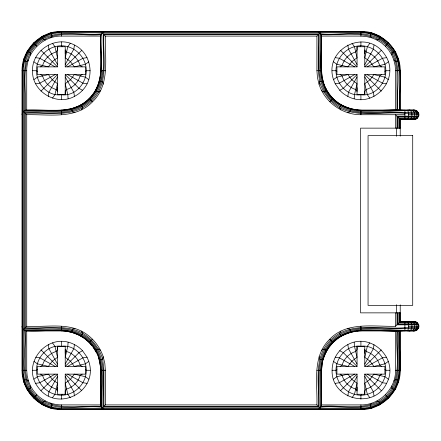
<?xml version="1.0" encoding="UTF-8"?>
<svg xmlns="http://www.w3.org/2000/svg" width="441" height="441" viewBox="0 0 441 441"><rect width="100%" height="100%" fill="white"/><g stroke="black" fill="none" stroke-linecap="round" stroke-linejoin="round"><path stroke-width="0.66" d="M57.506 387.259L57.506 391.079L56.321 389.111C49.717 387.22 44.42 381.923 42.529 375.319L40.561 374.133M57.506 346.29L57.506 366.41L37.38 366.41L37.38 374.133L57.506 374.133L57.506 394.26L65.224 394.26L65.224 374.133L85.35 374.133L85.35 366.41L65.224 366.41L65.224 346.29L57.506 346.29L57.506 349.465L56.321 351.438C49.717 353.329 44.42 358.627 42.529 365.225L40.561 366.41M57.506 87.715L57.506 91.535L56.321 89.562C49.717 87.671 44.42 82.373 42.529 75.775L40.561 74.59M57.506 46.74L57.506 66.867L37.38 66.867L37.38 74.59L57.506 74.59L57.506 94.71L65.224 94.71L65.224 74.59L85.35 74.59L85.35 66.867L65.224 66.867L65.224 46.74L57.506 46.74L57.506 49.921L56.321 51.889C49.717 53.78 44.42 59.077 42.529 65.681L40.561 66.867M65.224 394.26L65.224 391.079L66.415 389.111C73.013 387.22 78.311 381.923 80.201 375.319L82.175 374.133M65.224 353.285L65.224 349.465L66.415 351.438C73.013 353.329 78.311 358.627 80.201 365.225L82.175 366.41M65.224 94.71L65.224 91.535L66.415 89.562C73.013 87.671 78.311 82.373 80.201 75.775L82.175 74.59M65.224 53.741L65.224 49.921L66.415 51.889C73.013 53.78 78.311 59.077 80.201 65.681L82.175 66.867M357.05 87.715L357.05 91.535L355.865 89.562C349.266 87.671 343.969 82.373 342.078 75.775L340.105 74.59M357.05 46.74L357.05 66.867L336.924 66.867L336.924 74.59L357.05 74.59L357.05 94.71L364.773 94.71L364.773 74.59L384.899 74.59L384.899 66.867L364.773 66.867L364.773 46.74L357.05 46.74L357.05 49.921L355.865 51.889C349.266 53.78 343.969 59.077 342.078 65.681L340.105 66.867M357.05 387.259L357.05 391.079L355.865 389.111C349.266 387.22 343.969 381.923 342.078 375.319L340.105 374.133M357.05 346.29L357.05 366.41L336.924 366.41L336.924 374.133L357.05 374.133L357.05 394.26L364.773 394.26L364.773 374.133L384.899 374.133L384.899 366.41L364.773 366.41L364.773 346.29L357.05 346.29L357.05 349.465L355.865 351.438C349.266 353.329 343.969 358.627 342.078 365.225L340.105 366.41M364.773 94.71L364.773 91.535L365.958 89.562C372.562 87.671 377.86 82.373 379.745 75.775L381.719 74.59M364.773 53.741L364.773 49.921L365.958 51.889C372.562 53.78 377.86 59.077 379.745 65.681L381.719 66.867M364.773 394.26L364.773 391.079L365.958 389.111C372.562 387.22 377.86 381.923 379.745 375.319L381.719 374.133M364.773 353.285L364.773 349.465L365.958 351.438C372.562 353.329 377.86 358.627 379.745 365.225L381.719 366.41M316.919 31.41L319.67 32.303L321.368 34.646C322.531 55.737 315.861 81.927 333.115 98.525C351.912 117.576 381.487 108.012 404.91 110.272L407.644 110.2C408.912 112.94 408.912 116.507 407.644 119.241L399.998 119.175L399.998 128.138M399.998 312.862L399.998 321.825L407.644 321.759C408.912 324.493 408.912 328.06 407.644 330.8L404.91 330.728C382.981 333.198 357.21 324.504 337.806 338.468M68.09 342.255L67.82 346.196L65.224 357.304L70.466 361.173L74.331 366.41L85.444 363.819L88.768 361.372L87.042 357.193L82.528 350.716A28.814 28.814 0 0 0 74.446 344.597C48.312 330.695 20.121 363.417 38.053 387.209C56.674 413.515 99.109 391.895 88.768 361.372M354.184 98.745L354.459 94.804L357.05 83.696L351.813 79.827L347.943 74.59L336.836 77.181L333.506 79.628L335.237 83.807L339.752 90.284A28.814 28.814 0 0 0 347.833 96.403C373.962 110.305 402.153 77.583 384.227 53.791C365.606 27.485 323.17 49.105 333.506 79.628M400.23 330.337L400.23 370.275C400.626 391.294 381.928 409.987 360.914 409.59L61.365 409.59C40.346 409.987 21.653 391.294 22.05 370.275L22.05 70.725C21.653 49.706 40.346 31.013 61.365 31.41L360.914 31.41C381.928 31.013 400.626 49.706 400.23 70.725L400.23 110.663M22.05 114.721C22 112.218 24.227 109.996 26.73 110.041C47.325 108.988 72.936 115.349 89.28 98.641C106.325 81.899 99.765 55.775 100.912 34.646L102.61 32.303L105.36 31.41M26.73 110.041L26.73 70.725C26.383 52.209 42.849 35.743 61.365 36.09L100.68 36.09L100.912 34.646C79.534 36.405 53.3 28.505 36.019 45.379C19.145 62.661 27.039 88.895 25.286 110.272L61.365 110.272L71.58 108.855L73.515 108.117M32.551 70.725C31.758 50.053 56.387 34.96 74.446 45.054C91.094 52.903 95.416 77.164 82.528 90.284A28.814 28.814 0 0 1 74.446 96.403C56.437 106.452 31.724 91.43 32.551 70.725L36.438 70.725L37.38 71.475M100.305 75.51L98.756 82.875M100.41 74.143L100.68 36.09M102.053 32.783L105.36 36.09C104.749 57.909 110.371 84.837 92.478 101.838C75.477 119.731 48.549 114.109 26.73 114.721L23.423 111.413C45.555 110.057 72.511 117.196 90.135 99.495C97.505 91.684 101.744 81.458 102.053 70.725M322.029 364.806L321.599 370.275L321.539 405.643L320.227 408.217L316.919 404.91C317.531 383.091 311.908 356.163 329.802 339.162C346.797 321.268 373.731 326.891 395.549 326.279L400.23 321.599L400.23 304.858M332.095 370.275C332.167 363.092 334.912 356.019 339.752 350.716A28.814 28.814 0 0 1 347.833 344.597C371.471 331.505 399.794 359.564 386.586 383.356C374.095 410.069 331.103 399.75 332.095 370.275L335.981 370.275L336.924 369.525M395.549 330.959L395.549 370.275C395.897 388.791 379.431 405.257 360.914 404.91L321.599 404.91M22.05 326.279C22 328.782 24.227 331.004 26.73 330.959L26.73 370.275L27.155 375.693L28.428 380.974L30.506 385.996L30.324 388.196C44.734 413.471 77.274 405.185 100.912 406.354L102.61 408.697L105.36 409.59M395.549 110.041L395.549 70.725L395.119 65.307L393.852 60.026L391.773 55.004L391.955 52.804C377.546 27.529 345.005 35.815 321.368 34.646L321.599 70.725L322.029 76.194M413.812 110.041C419.815 109.732 419.815 119.715 413.812 119.401M413.812 321.599C419.815 321.285 419.815 331.268 413.812 330.959M48.284 96.403L48.901 92.318L57.506 76.943M74.446 45.054L73.829 49.138L65.224 64.513M48.284 395.946L48.901 391.862L57.506 376.487M74.446 344.597L73.829 348.682L65.224 364.057M347.833 96.403L348.451 92.318L357.05 76.943M373.996 45.054L373.378 49.138L364.773 64.513M347.833 395.946L348.451 391.862L357.05 376.487M373.996 344.597L373.378 348.682L364.773 364.057M316.919 404.91L105.36 404.91L102.053 408.217C100.697 386.084 107.836 359.128 90.135 341.505C72.511 323.804 45.555 330.943 23.423 329.587L26.73 326.279C46.713 327.536 69.805 321.649 87.224 334.68C94.639 340.198 100.25 347.927 103.211 356.681L102.692 359.2L103.916 370.275L103.916 406.354L318.363 406.354C319.697 384.15 312.68 357.53 330.662 340.022C350.336 320.447 380.445 329.912 404.91 327.724L418.718 327.724L417.021 330.066L414.27 330.959L360.914 330.959L356.813 331.279M404.91 114.721L360.914 114.721C342.304 114.853 324.697 102.058 319.069 84.319L319.587 81.8L318.363 70.725L318.363 34.646L103.916 34.646C102.582 56.85 109.6 83.47 91.618 100.978C74.11 118.96 47.49 111.942 25.286 113.276L25.286 327.724C44.321 329.223 65.13 323.705 82.759 333.22C92.367 339.146 99.457 348.379 102.692 359.2L99.495 360.054C96.27 349.553 89.165 340.132 79.215 335.243C62.589 326.869 43.031 332.349 25.286 330.728L25.286 370.275L26.741 379.552L30.324 388.196L27.458 389.85L26.333 388.124M23.974 58.576L22.282 70.725L22.282 370.275L23.974 382.424M398.306 382.424L399.998 370.275L399.998 330.959M322.079 364.123C323.964 352.001 331.748 341.13 342.591 335.452M323.523 358.125L322.784 360.054L321.368 370.275L321.368 406.354C342.745 404.595 368.979 412.495 386.261 395.621C403.085 378.406 395.268 352.265 396.994 330.959M395.549 128.138L395.549 114.721L400.23 119.401L415.003 119.346L417.021 118.508L418.718 116.17A4.68 4.68 0 0 0 418.718 113.276L417.021 110.934L414.27 110.041L360.914 110.041L356.813 109.721M96.397 88.575C92.56 95.884 86.524 101.921 79.215 105.757M325.882 352.425L329.107 347.166L333.115 342.475L337.282 338.914M26.333 52.876L33.676 43.042L43.516 35.693M395.941 388.124L388.598 397.958L378.764 405.307M81.337 109.925L82.759 107.78L81.105 104.914L71.58 108.855L72.44 112.053L74.959 112.571M340.937 331.075L339.52 333.22L341.174 336.086L350.694 332.145L349.84 328.947L347.315 328.429M70.268 43.323L67.82 46.647L65.224 57.76L70.466 61.624L74.331 66.867L85.444 64.276L88.768 61.823M52.462 98.134L54.916 94.804L57.506 83.696L52.264 79.827L48.4 74.59L37.287 77.181L33.963 79.628M52.462 397.677L54.916 394.353L57.506 383.24L52.264 379.376L48.4 374.133L37.287 376.724L33.963 379.177M369.817 43.323L367.364 46.647L364.773 57.76L370.016 61.624L373.88 66.867L384.993 64.276L388.317 61.823M369.817 342.866L367.364 346.196L364.773 357.304L370.016 361.173L373.88 366.41L384.993 363.819L388.317 361.372M352.006 397.677L354.459 394.353L357.05 383.24L351.813 379.376L347.943 374.133L336.836 376.724L333.506 379.177M62.115 394.26L61.365 395.202L61.365 399.088M360.165 46.74L360.914 45.798L360.914 41.912M361.659 394.26L360.914 395.202L360.914 399.088M50.665 37.788L52.088 36.101L51.233 32.904L49.216 33.334M371.614 403.212L370.192 404.899L371.046 408.096L373.064 407.666M407.804 110.041L415.714 110.272M407.804 321.599L415.714 321.825L417.577 322.966L418.718 324.83A4.68 4.68 0 0 1 418.718 327.724M40.991 91.1L57.506 74.59M65.224 66.867L81.739 50.351M105.36 36.09L316.919 36.09L320.227 32.783C321.583 54.916 314.444 81.872 332.145 99.495C355.126 121.016 389.811 107.648 417.577 111.413M33.566 398.074L36.873 394.767C43.35 401.15 52.27 404.844 61.365 404.91L100.68 404.91L100.912 406.354L100.912 370.275L99.495 360.054L98.756 358.125L100.305 365.49M40.991 390.649L57.506 374.133M65.224 366.41L78.994 352.646L82.528 350.716M79.215 335.243L84.474 338.468L89.165 342.475L92.478 339.162M329.802 101.838L333.115 98.525M357.05 74.59L343.285 88.354L339.752 90.284M364.773 66.867L381.289 50.351M391.773 55.004L388.934 50.368L385.401 46.233L388.714 42.926M340.54 390.649L357.05 374.133M364.773 366.41L381.289 349.9M28.428 60.026L26.741 61.448L23.544 60.593L27.458 51.15L30.324 52.804L30.506 55.004M393.852 380.974L395.538 379.552L398.736 380.407L394.822 389.85L391.955 388.196L391.773 385.996M85.35 71.475L86.293 70.725L90.179 70.725M384.899 71.475L385.842 70.725L389.728 70.725M37.38 369.525L36.438 370.275L32.551 370.275M100.565 90.703L98.42 92.119L95.554 90.466L99.495 80.946L102.692 81.8L103.211 84.319M321.71 350.297L323.859 348.881L326.726 350.534L322.784 360.054L319.587 359.2L319.069 356.681M416.392 110.553L404.91 110.553C381.178 108.232 351.879 117.83 332.668 98.971C315.365 81.817 322.47 55.533 321.087 33.968C342.767 36.101 369.541 27.287 387.06 44.58C404.248 61.955 395.605 88.514 397.672 110.041M416.392 322.106L399.717 322.106L399.717 312.862M412.385 119.241C415.67 117.582 415.67 111.865 412.385 110.2M412.385 330.8C415.67 329.135 415.67 323.418 412.385 321.759M418.718 113.276L404.91 113.276C383.334 111.154 359.635 118.243 339.52 107.78C329.907 101.854 322.823 92.621 319.587 81.8L322.784 80.946C325.949 91.315 332.905 100.52 342.591 105.548M418.718 324.83L396.994 324.83L396.994 312.862M67.583 66.867L82.952 58.262L87.042 57.644M55.147 74.59L39.778 83.189L35.693 83.807M367.127 66.867L382.501 58.262L386.586 57.644M354.696 74.59L339.322 83.189L335.237 83.807M67.583 366.41L82.952 357.811L87.042 357.193M55.147 374.133L39.778 382.738L35.693 383.356M367.127 366.41L382.501 357.811L386.586 357.193M354.696 374.133L339.322 382.738L335.237 383.356M418.437 116.848L397.672 116.848L397.672 128.138M418.437 328.402L404.91 328.402C380.671 330.248 350.975 321.621 331.456 340.816C313.898 358.29 319.957 384.954 319.041 407.032L103.238 407.032C102.323 384.954 108.381 358.29 90.818 340.816C73.344 323.259 46.685 329.317 24.608 328.402L24.608 112.598C46.685 111.683 73.344 117.741 90.818 100.184C108.381 82.71 102.323 56.046 103.238 33.968L319.041 33.968C319.957 56.046 313.898 82.71 331.456 100.184C350.975 119.379 380.671 110.752 404.91 112.598L418.437 112.598M348.765 332.883L354.762 331.445M347.315 112.571L349.84 112.053L350.694 108.855L341.174 104.914L339.52 107.78L340.937 109.925M74.959 328.429L72.44 328.947L71.58 332.145L81.105 336.086L82.759 333.22L81.337 331.075M413.25 119.401C418.25 118.938 418.25 110.504 413.25 110.041M413.25 330.959C418.25 330.496 418.25 322.062 413.25 321.599M409.16 119.401L410.196 119.241C412.583 117.063 412.583 112.383 410.196 110.2L409.16 110.041M409.16 330.959L410.196 330.8C412.583 328.617 412.583 323.937 410.196 321.759L409.16 321.599M415.714 119.175L407.804 119.401M415.714 330.728L407.804 330.959M321.599 36.09L360.914 36.09L366.333 36.52L371.614 37.788L376.636 39.866L378.836 39.684L380.489 36.818L378.764 35.693M45.644 401.134L43.444 401.316L41.79 404.182L43.516 405.307M316.919 409.59L319.041 409.077L320.227 408.217C321.583 386.084 314.444 359.128 332.145 341.505C355.126 319.984 389.811 333.352 417.577 329.587M61.365 94.71C47.931 96.722 36.383 83.592 36.438 70.725C36.355 57.385 48.025 45.715 61.365 45.798C74.705 45.715 86.375 57.385 86.293 70.725C86.348 83.592 74.805 96.722 61.365 94.71L61.365 99.539M360.914 94.71C347.475 96.722 335.926 83.592 335.981 70.725C335.899 57.385 347.569 45.715 360.914 45.798C374.255 45.715 385.925 57.385 385.842 70.725C385.897 83.592 374.348 96.722 360.914 94.71L360.914 99.539M61.365 346.29C74.805 344.278 86.348 357.408 86.293 370.275C86.375 383.615 74.705 395.285 61.365 395.202C48.025 395.285 36.355 383.615 36.438 370.275C36.383 357.408 47.931 344.278 61.365 346.29L61.365 341.461M360.914 346.29C374.348 344.278 385.897 357.408 385.842 370.275C385.925 383.615 374.255 395.285 360.914 395.202C347.569 395.285 335.899 383.615 335.981 370.275C335.926 357.408 347.475 344.278 360.914 346.29L360.914 341.461M22.05 70.725L26.73 70.725M100.68 70.725L105.36 70.725M316.919 36.09L316.919 70.725L321.599 70.725M332.095 70.725L335.981 70.725L336.924 71.475M395.549 70.725L400.23 70.725M408.542 114.721L418.47 114.721M417.577 118.034L398.857 118.034L398.857 128.138M400.23 128.138L360.567 128.138L360.567 312.862L400.23 312.862M400.23 321.599L415.714 321.825M417.577 322.966L398.857 322.966L398.857 312.862M408.542 326.279L418.47 326.279M26.73 330.959L61.365 330.959L67.517 331.445L73.515 332.883M22.05 370.275L26.73 370.275M90.179 370.275L86.293 370.275L85.35 369.525M100.41 366.857L100.68 370.275L105.36 370.275L105.36 404.91M316.919 370.275L321.599 370.275M389.728 370.275L385.842 370.275L384.899 369.525M395.549 370.275L400.23 370.275M45.644 39.866L43.444 39.684L41.79 36.818L51.233 32.904L61.365 31.642L360.914 31.642L373.064 33.334M376.636 401.134L378.836 401.316L380.489 404.182L371.046 408.096L360.914 409.358L61.365 409.358L49.216 407.666M335.237 57.644L339.322 58.262L354.696 66.867M386.586 83.807L382.501 83.189L367.127 74.59M35.693 57.644L39.778 58.262L55.147 66.867M87.042 83.807L82.952 83.189L67.583 74.59M335.237 357.193L339.322 357.811L354.696 366.41M386.586 383.356L382.501 382.738L367.127 374.133M35.693 357.193L39.778 357.811L55.147 366.41M87.042 383.356L82.952 382.738L67.583 374.133M348.765 108.117L354.762 109.555M418.437 324.152L397.672 324.152L397.672 312.862M82.528 90.284L78.994 88.354L65.224 74.59M339.752 350.716L343.285 352.646L357.05 366.41M418.718 116.17L396.994 116.17L396.994 128.138M376.636 39.866L381.272 42.705L385.401 46.233M416.392 118.894L399.717 118.894L399.717 128.138M416.392 330.447L404.91 330.447C381.178 332.768 351.879 323.17 332.668 342.029C315.365 359.183 322.47 385.467 321.087 407.032C342.767 404.899 369.541 413.713 387.06 396.42C404.248 379.045 395.605 352.486 397.672 330.959M321.71 90.703L323.859 92.119L326.726 90.466L325.882 88.575M100.565 350.297L98.42 348.881L95.554 350.534L96.397 352.425L93.172 347.166M388.317 79.628L384.993 77.181L373.88 74.59L370.016 79.827L364.773 83.696L367.364 94.804L369.817 98.134M333.506 61.823L336.836 64.276L347.943 66.867L351.813 61.624L357.05 57.76L354.459 46.647L352.006 43.323M88.768 79.628L85.444 77.181L74.331 74.59L70.466 79.827L65.224 83.696L67.82 94.804L68.09 98.745M33.963 61.823L37.287 64.276L48.4 66.867L52.264 61.624L57.506 57.76L54.916 46.647L52.462 43.323M388.317 379.177L384.993 376.724L373.88 374.133L370.016 379.376L364.773 383.24L367.364 394.353L369.817 397.677M333.506 361.372L336.836 363.819L347.943 366.41L351.813 361.173L357.05 357.304L354.459 346.196L354.184 342.255M88.768 379.177L85.444 376.724L74.331 374.133L70.466 379.376L65.224 383.24L67.82 394.353L70.268 397.677M33.963 361.372L37.287 363.819L48.4 366.41L52.264 361.173L57.506 357.304L54.916 346.196L52.462 342.866M393.852 60.026L395.538 61.448L396.994 70.725L396.994 110.041M28.428 380.974L26.741 379.552L23.544 380.407C27.336 393.664 37.976 404.303 51.233 408.096L52.088 404.899L50.665 403.212M340.54 50.351L357.05 66.867M364.773 74.59L381.289 91.1M33.566 42.926L36.873 46.233M40.991 50.351L57.506 66.867M89.165 98.525L92.478 101.838M329.802 339.162L333.115 342.475M364.773 374.133L381.289 390.649M385.401 394.767L388.714 398.074M40.991 349.9L57.506 366.41M65.224 374.133L81.739 390.649M89.165 342.475L91.838 345.601M36.873 394.767L33.345 390.632L30.506 385.996M371.614 37.788L370.192 36.101L371.046 32.904C381.697 35.98 390.39 43.389 395.941 52.876M62.115 46.74L61.365 45.798L61.365 41.912M364.773 76.943L373.378 92.318L373.996 96.403M357.05 64.513L348.451 49.138L347.833 45.054M364.773 376.487L373.378 391.862L373.996 395.946M357.05 364.057L348.451 348.682L347.833 344.597M65.224 76.943L73.829 92.318L74.446 96.403M57.506 64.513L48.901 49.138L48.284 45.054M65.224 376.487L73.829 391.862L74.446 395.946M57.506 364.057L48.901 348.682L48.284 344.597M322.079 76.877L323.523 82.875M319.069 84.319L317.459 77.61L316.919 70.725M103.211 356.681L104.82 363.39L105.36 370.275M398.306 58.576L399.998 70.725L399.998 110.041M398.857 70.725C398.984 50.417 381.222 32.656 360.914 32.783L61.365 32.783C41.057 32.656 23.296 50.417 23.423 70.725L23.423 370.275C23.296 390.583 41.057 408.344 61.365 408.217L360.914 408.217C374.271 407.991 386.9 400.704 393.774 389.249C403.201 371.316 397.076 350.209 398.857 330.959M404.91 110.041L404.91 119.401M404.91 321.599L404.91 330.959M400.23 119.401L400.23 136.142M399.717 110.041C398.124 88.007 405.781 61.051 388.267 43.367C380.842 36.344 371.102 32.391 360.914 31.923L61.365 31.923C40.627 32.017 22.656 49.987 22.563 70.725L22.563 370.275C22.656 391.013 40.627 408.983 61.365 409.077L360.914 409.077C374.514 408.642 387.413 401.343 394.419 389.618C404 371.581 398.036 350.352 399.717 330.959M396.448 128.033L396.448 136.286M396.448 304.714L396.448 312.967M395.549 312.862L395.549 326.279M360.914 31.41L360.914 36.09M360.914 110.041L360.914 114.721M360.914 326.279L360.914 330.959M360.914 404.91L360.914 409.59M100.68 370.275L100.68 404.91M61.365 31.41L61.365 36.09M61.365 110.041L61.365 114.721M61.365 326.279L61.365 330.959M61.365 404.91L61.365 409.59M26.73 114.721L26.73 326.279M25.65 61.156L24.608 70.725L24.608 110.553C46.167 109.17 72.456 116.275 89.611 98.971C106.915 81.817 99.809 55.533 101.193 33.968C81.971 35.953 60.83 29.464 42.876 38.703C34.569 43.824 28.45 51.806 25.65 61.156M394.822 51.15L391.955 52.804L395.538 61.448L398.736 60.593L394.822 51.15M412.715 135.63L368.059 135.63L368.059 305.37L412.715 305.37L412.715 135.63M61.365 330.447L24.608 330.447C26.741 352.127 17.927 378.902 35.219 396.42C52.738 413.713 79.512 404.899 101.193 407.032C99.809 385.467 106.915 359.183 89.611 342.029C81.943 334.813 71.922 330.579 61.365 330.447"/></g></svg>
